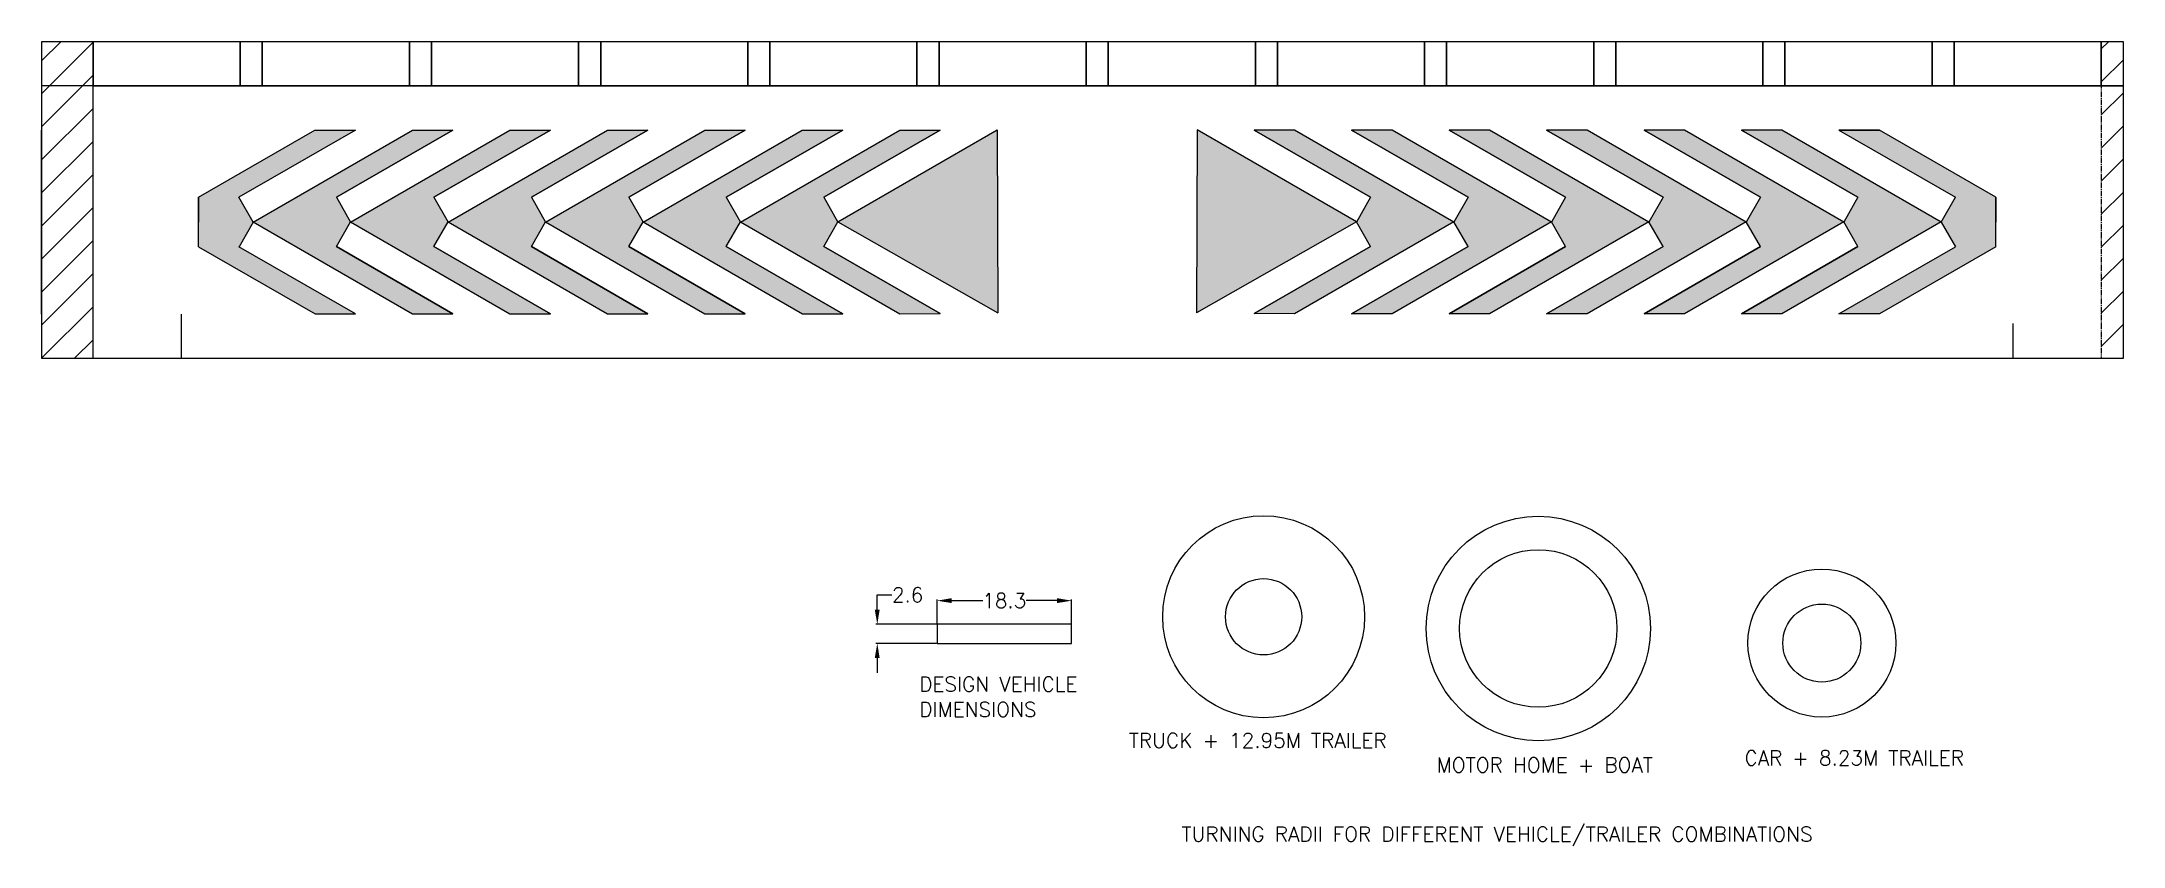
# Model space of a CAD drawing. Header units: metres. Extents: x 0 to 283, y -66 to 43.
import ezdxf

# ---------------------------------------------------------------- set-up
doc = ezdxf.new("R2010")
doc.units = ezdxf.units.M
doc.linetypes.add('CENTER2', pattern=[1.125, 0.75, -0.125, 0.125, -0.125])
for name, color, linetype in [('C-PROP-LOTS', 6, 'Continuous'), ('C-ROAD', 7, 'Continuous'), ('C-ROAD-SGHT-OBST-LINE', 30, 'Continuous'), ('C-STRM-PROF', 170, 'Continuous')]:
    doc.layers.add(name, color=color, linetype=linetype)
doc.styles.get("Standard").update_dxf_attribs({"font": 'simplex.shx'})
doc.dimstyles.new('Annotative', dxfattribs={"dimtxt": 2, "dimasz": 2, "dimexe": 0.18, "dimexo": 0.0625, "dimgap": 0.09, "dimtad": 0, "dimtih": 1, "dimtoh": 1, "dimdec": 1, "dimzin": 0, "dimdsep": 46, "dimtxsty": 'Standard', "dimcen": 0.09, "dimadec": 0, "dimazin": 0, "dimtfac": 1, "dimtdec": 1, "dimtofl": 0, "dimtmove": 0, "dimatfit": 3, "dimfxl": 1, "dimtolj": 1, "dimtzin": 0, "dimarcsym": 0})

# ---------------------------------------------------------------- blocks, each defined once
blk = doc.blocks.new('*U79')
at = {"layer": 'C-ROAD'}
for p, q in [((-17.56, -6.28), (4.09, 6.22)), ((-6.24, -2.92), (9.59, 6.22)), ((9.59, 6.22), (-6.24, -2.92)), ((4.09, 6.22), (9.59, 6.22)), ((-6.24, -2.92), (-4.31, -6.28))]:
    blk.add_line(p, q, dxfattribs=at)
blk = doc.blocks.new('*U81')
at = {"layer": 'C-ROAD', "color": 0, "linetype": 'ByBlock', "lineweight": -2, "transparency": 16777216}
for p in [(0, 0), (13.25, 0), (26.5, 0), (39.75, 0), (53, 0), (66.25, 0)]:
    blk.add_blockref('*U79', p, dxfattribs=at)
blk = doc.blocks.new('*U82')
at = {"layer": 'C-ROAD'}
for p, q in [((-17.56, -6.28), (4.09, 6.22)), ((-6.24, -2.92), (9.59, 6.22)), ((9.59, 6.22), (-6.24, -2.92)), ((4.09, 6.22), (9.59, 6.22)), ((-6.24, -2.92), (-4.31, -6.28))]:
    blk.add_line(p, q, dxfattribs=at)
blk = doc.blocks.new('*U83')
at = {"layer": 'C-ROAD', "color": 0, "linetype": 'ByBlock', "lineweight": -2, "transparency": 16777216}
for p in [(0, 0), (13.25, 0), (26.5, 0), (39.75, 0), (53, 0), (66.25, 0)]:
    blk.add_blockref('*U82', p, dxfattribs=at)
blk = doc.blocks.new('*U84')
at = {"layer": 'C-ROAD'}
for points in [[(-10.5, -3), (9.5, -3), (9.5, 3), (-10.5, 3)], [(9.5, -3), (12.5, -3), (12.5, 3), (9.5, 3)]]:
    blk.add_lwpolyline(points, close=True, dxfattribs=at)
blk = doc.blocks.new('*U85')
at = {"layer": 'C-ROAD', "color": 0, "linetype": 'ByBlock', "lineweight": -2, "transparency": 16777216}
for p in [(0, 0), (23, 0), (46, 0), (69, 0), (92, 0), (115, 0), (138, 0), (161, 0), (184, 0), (207, 0), (230, 0), (253, 0)]:
    blk.add_blockref('*U84', p, dxfattribs=at)
blk = doc.blocks.new('*D131')
at = {"layer": 'C-ROAD', "color": 0, "lineweight": -2, "transparency": 16777216}
for p, q in [((121.73, -36.08), (121.73, -32.75)), ((123.73, -32.93), (127.93, -32.93)), ((138.02, -32.93), (133.82, -32.93)), ((140.02, -36.08), (140.02, -32.75))]:
    blk.add_line(p, q, dxfattribs=at)
at = {"layer": 'C-ROAD', "color": 0, "transparency": 16777216}
for points in [[(123.73, -32.59), (123.73, -33.26), (121.73, -32.93)], [(138.02, -32.59), (138.02, -33.26), (140.02, -32.93)]]:
    blk.add_solid(points, dxfattribs=at)
at = {"layer": 'Defpoints', "color": 0, "transparency": 16777216}
for p in [(140.02, -32.93), (121.73, -36.14), (140.02, -36.14)]:
    blk.add_point(p, dxfattribs=at)
at = {"layer": 'C-ROAD', "color": 0, "transparency": 16777216, "insert": (130.87, -32.93), "char_height": 2, "attachment_point": 5}
blk.add_mtext('\\A1;18.3', dxfattribs=at)
blk = doc.blocks.new('*D132')
at = {"layer": 'C-ROAD', "color": 0, "lineweight": -2, "transparency": 16777216}
for p, q in [((113.6, -34.14), (113.6, -32.14)), ((113.6, -32.14), (115.6, -32.14)), ((121.67, -36.14), (113.42, -36.14)), ((121.67, -38.73), (113.42, -38.73)), ((113.6, -40.73), (113.6, -42.73))]:
    blk.add_line(p, q, dxfattribs=at)
at = {"layer": 'C-ROAD', "color": 0, "transparency": 16777216}
for points in [[(113.26, -34.14), (113.93, -34.14), (113.6, -36.14)], [(113.26, -40.73), (113.93, -40.73), (113.6, -38.73)]]:
    blk.add_solid(points, dxfattribs=at)
at = {"layer": 'Defpoints', "color": 0, "transparency": 16777216}
for p in [(121.73, -36.14), (113.6, -38.73), (121.73, -38.73)]:
    blk.add_point(p, dxfattribs=at)
at = {"layer": 'C-ROAD', "color": 0, "transparency": 16777216, "insert": (117.73, -32.14), "char_height": 2, "attachment_point": 5}
blk.add_mtext('\\A1;2.6', dxfattribs=at)
blk = doc.blocks.new('*U106')
at = {"layer": 'C-ROAD'}
for p, q in [((-17.56, -6.28), (4.09, 6.22)), ((-6.24, -2.92), (9.59, 6.22)), ((9.59, 6.22), (-6.24, -2.92)), ((4.09, 6.22), (9.59, 6.22)), ((-6.24, -2.92), (-4.31, -6.28))]:
    blk.add_line(p, q, dxfattribs=at)
blk = doc.blocks.new('*U108')
at = {"layer": 'C-ROAD', "color": 0, "linetype": 'ByBlock', "lineweight": -2, "transparency": 16777216}
for p in [(0, 0), (13.25, 0), (26.5, 0), (39.75, 0), (53, 0), (66.25, 0)]:
    blk.add_blockref('*U106', p, dxfattribs=at)
blk = doc.blocks.new('*U109')
at = {"layer": 'C-ROAD'}
for p, q in [((-17.56, -6.28), (4.09, 6.22)), ((-6.24, -2.92), (9.59, 6.22)), ((9.59, 6.22), (-6.24, -2.92)), ((4.09, 6.22), (9.59, 6.22)), ((-6.24, -2.92), (-4.31, -6.28))]:
    blk.add_line(p, q, dxfattribs=at)
blk = doc.blocks.new('*U110')
at = {"layer": 'C-ROAD', "color": 0, "linetype": 'ByBlock', "lineweight": -2, "transparency": 16777216}
for p in [(0, 0), (13.25, 0), (26.5, 0), (39.75, 0), (53, 0), (66.25, 0)]:
    blk.add_blockref('*U109', p, dxfattribs=at)

msp = doc.modelspace()

# ---------------------------------------------------------------- hatches: boundary and pattern name
at = {"layer": 'C-ROAD'}
h = msp.add_hatch(dxfattribs=at)
h.set_pattern_fill('ANSI31', color=256)
h.paths.add_polyline_path([(7, 37), (0, 37), (0, 18.5), (7, 18.5)])
h.paths.add_polyline_path([(7, 43), (0, 43), (0, 37), (7, 37)])
h.paths.add_polyline_path([(7, 18.5), (0, 18.5), (0, 6), (7, 6)])
h.paths.add_polyline_path([(7, 6), (0, 6), (0, 0), (7, 0)])
h = msp.add_hatch(dxfattribs=at)
h.set_pattern_fill('ANSI31', color=256)
h.paths.add_polyline_path([(283, 37), (280, 37), (280, 0), (283, 0)])
h.paths.add_polyline_path([(283, 43), (280, 43), (280, 37), (283, 37)])
at = {"layer": 'C-ROAD', "true_color": 0x139b48}
h = msp.add_hatch(color=114, dxfattribs=at)
h.dxf.hatch_style = 1
h.paths.add_polyline_path([(21.32, 15.15), (37.17, 6.01), (42.67, 6.01), (26.84, 15.14), (28.77, 18.49), (26.82, 21.86), (42.66, 31), (37.16, 31), (21.32, 21.86), (21.32, 18.5)])
h = msp.add_hatch(color=114, dxfattribs=at)
h.dxf.hatch_style = 1
h.paths.add_polyline_path([(42.01, 18.51), (40.07, 21.86), (55.91, 31), (50.41, 31), (28.78, 18.52), (28.77, 18.5), (50.42, 6.02), (55.92, 6.02), (40.07, 15.16)])
h.paths.add_polyline_path([(55.26, 18.51), (53.32, 21.86), (69.16, 31), (63.66, 31), (42.02, 18.51), (63.67, 6.02), (69.17, 6.03), (53.32, 15.16)])
h.paths.add_polyline_path([(68.5, 18.51), (66.57, 21.86), (82.41, 31), (76.91, 31), (55.27, 18.51), (76.92, 6.03), (82.42, 6.03), (66.57, 15.17)])
h.paths.add_polyline_path([(81.75, 18.52), (79.82, 21.86), (95.66, 31), (90.16, 31), (68.53, 18.51), (90.17, 6.04), (95.67, 6.04), (79.82, 15.18)])
h.paths.add_polyline_path([(95, 18.52), (93.07, 21.86), (108.91, 31), (103.41, 31), (81.79, 18.52), (103.42, 6.04), (108.92, 6.05), (93.07, 15.18)])
h.paths.add_polyline_path([(108.25, 18.52), (106.32, 21.86), (122.16, 31), (116.66, 31), (95.04, 18.52), (116.67, 6.05), (122.17, 6.05), (106.32, 15.19)])
h.paths.add_polyline_path([(129.91, 31.04), (108.26, 18.54), (129.99, 6.18)])
h = msp.add_hatch(color=114, dxfattribs=at)
h.dxf.hatch_style = 1
h.paths.add_polyline_path([(178.74, 18.54), (157.09, 31.04), (157.01, 6.18)])
h.paths.add_polyline_path([(191.96, 18.52), (170.34, 31), (164.84, 31), (180.68, 21.86), (178.75, 18.52), (180.68, 15.19), (164.83, 6.05), (170.33, 6.05)])
h.paths.add_polyline_path([(183.59, 31), (178.09, 31), (193.93, 21.86), (192, 18.52), (193.93, 15.18), (178.08, 6.05), (183.58, 6.04), (205.21, 18.52)])
h.paths.add_polyline_path([(218.47, 18.51), (196.84, 31), (191.34, 31), (207.18, 21.86), (205.25, 18.52), (207.18, 15.18), (191.33, 6.04), (196.83, 6.04)])
h.paths.add_polyline_path([(231.73, 18.51), (210.09, 31), (204.59, 31), (220.43, 21.86), (218.5, 18.51), (220.43, 15.17), (204.58, 6.03), (210.08, 6.03)])
h.paths.add_polyline_path([(223.34, 31), (217.84, 31), (233.68, 21.86), (231.74, 18.51), (233.68, 15.16), (217.83, 6.03), (223.33, 6.02), (244.98, 18.51)])
h.paths.add_polyline_path([(236.59, 31), (231.09, 31), (246.93, 21.86), (244.99, 18.51), (246.93, 15.16), (231.08, 6.02), (236.58, 6.02), (258.24, 18.51)])
h = msp.add_hatch(color=114, dxfattribs=at)
h.dxf.hatch_style = 1
h.paths.add_polyline_path([(265.68, 18.5), (265.68, 21.86), (249.84, 31), (244.34, 31), (260.18, 21.86), (258.23, 18.49), (260.16, 15.14), (244.33, 6.01), (249.83, 6.01), (265.68, 15.15)])

# ---------------------------------------------------------------- linework, layer by layer
at = {"layer": 'C-PROP-LOTS'}
msp.add_lwpolyline([(0, 0), (283, 0), (283, 43), (0, 43)], close=True, dxfattribs=at)
at = {"layer": 'C-ROAD'}
for p, q in [((7, 0), (7, 43)), ((283, 37), (0, 37)), ((0, 6), (0, 31)), ((21.32, 21.86), (37.16, 31)), ((42.66, 31), (26.82, 21.86)), ((37.16, 31), (42.66, 31)), ((37.16, 31), (42.66, 31)), ((108.26, 18.54), (129.91, 31.04)), ((129.91, 31.04), (129.99, 6.18)), ((157.09, 31.04), (157.01, 6.18)), ((178.74, 18.54), (157.09, 31.04)), ((249.84, 31), (244.34, 31)), ((244.34, 31), (260.18, 21.86)), ((244.34, 31), (249.84, 31)), ((265.68, 21.86), (249.84, 31)), ((21.32, 21.86), (21.32, 18.5)), ((21.32, 15.15), (21.32, 21.86)), ((28.76, 18.5), (26.82, 21.86)), ((258.24, 18.5), (260.18, 21.86)), ((265.68, 21.86), (265.68, 18.5)), ((265.68, 15.15), (265.68, 21.86)), ((28.77, 18.5), (26.84, 15.14)), ((108.26, 18.54), (129.99, 6.18)), ((178.74, 18.54), (157.01, 6.18)), ((258.23, 18.5), (260.16, 15.14)), ((21.32, 15.15), (37.17, 6.01)), ((42.67, 6.01), (26.82, 15.15)), ((244.33, 6.01), (260.18, 15.15)), ((265.68, 15.15), (249.83, 6.01)), ((19, 0), (19, 6)), ((37.17, 6.01), (42.67, 6.01)), ((249.83, 6.01), (244.33, 6.01)), ((268, 0), (268, 4.73)), ((19, 0), (268, 0))]:
    msp.add_line(p, q, dxfattribs=at)
at = {"layer": 'C-ROAD-SGHT-OBST-LINE'}
msp.add_lwpolyline([(121.73, -38.73), (140.02, -38.73), (140.02, -36.14), (121.73, -36.14)], close=True, dxfattribs=at)
for centre, radius in [((166.12, -35.12), 13.72), ((203.46, -36.71), 15.24), ((203.46, -36.71), 10.7), ((166.12, -35.12), 5.18), ((242.01, -38.69), 10.06), ((242.01, -38.69), 5.3)]:
    msp.add_circle(centre, radius, dxfattribs=at)
at = {"layer": 'C-STRM-PROF', "linetype": 'CENTER2'}
msp.add_line((280, 43), (280, 0), dxfattribs=at)

# ---------------------------------------------------------------- block references
at = {"layer": 'C-ROAD'}
for name, p in [('*U85', (17.5, 40)), ('*U108', (46.32, 24.78))]:
    msp.add_blockref(name, p, dxfattribs=at)
at = {"layer": 'C-ROAD', "xscale": -1}
msp.add_blockref('*U81', (240.68, 24.78), dxfattribs=at)
at = {"layer": 'C-ROAD', "xscale": -1, "rotation": 180.0272692986779}
msp.add_blockref('*U110', (46.32, 12.24), dxfattribs=at)
at = {"layer": 'C-ROAD', "rotation": 179.9727307013221}
msp.add_blockref('*U83', (240.68, 12.24), dxfattribs=at)

# ---------------------------------------------------------------- texts
at = {"layer": 'C-ROAD'}
for s, p in [('DESIGN VEHICLE', (119.3, -45.28)), ('DIMENSIONS', (119.3, -48.7)), ('TRUCK + 12.95M TRAILER', (147.79, -52.91)), ('CAR + 8.23M TRAILER', (231.5, -55.3)), ('MOTOR HOME + BOAT', (189.64, -56.25)), ('TURNING RADII FOR DIFFERENT VEHICLE/TRAILER COMBINATIONS', (154.95, -65.63))]:
    msp.add_text(s, height=2, dxfattribs=at).set_placement(p)

# ---------------------------------------------------------------- dimensions: what is measured, and where the dimension line sits
dim = msp.add_linear_dim(base=(113.6, -38.73), p1=(121.73, -36.14), p2=(121.73, -38.73), angle=90, dimstyle='Annotative', dxfattribs=at)
dim.commit()
dim.dimension.update_dxf_attribs({"geometry": '*D132', "text_midpoint": (117.73, -32.14), "dimtype": 160})
dim = msp.add_linear_dim(base=(140.02, -32.93), p1=(121.73, -36.14), p2=(140.02, -36.14), dimstyle='Annotative', dxfattribs=at)
dim.commit()
dim.dimension.update_dxf_attribs({"geometry": '*D131', "text_midpoint": (130.87, -32.93)})

doc.saveas('drawing.dxf')
